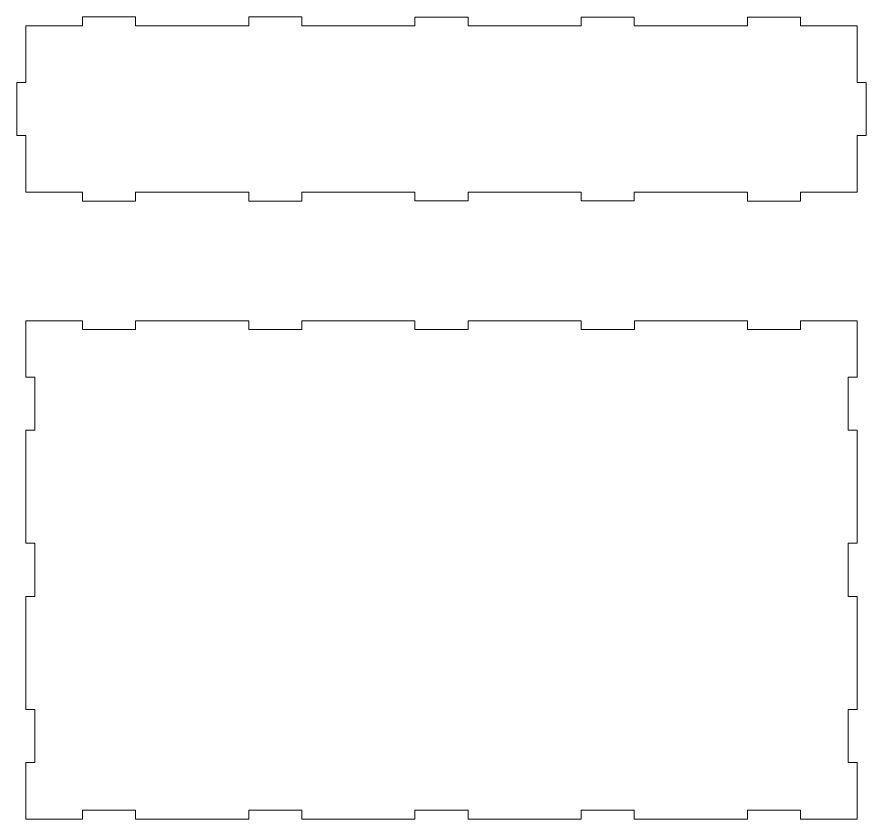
# Model space of a CAD drawing. Header units: millimetres. Extents: x -194 to 181, y 29 to 502.
# Drawn here: x -132.7 to 122.7, y 29.5 to 270.9 of the extents above; entities that cross this region are included whole.
import ezdxf

# ---------------------------------------------------------------- set-up
doc = ezdxf.new("R2010")
doc.units = ezdxf.units.MM
doc.header["$MEASUREMENT"] = 0
doc.layers.add('Layer 1', color=7, linetype='Continuous')

msp = doc.modelspace()

# ---------------------------------------------------------------- linework, layer by layer
at = {"layer": 'Layer 1', "color": 250, "lineweight": 18}
for points, knots in [([(-112.9948, 268.1655), (-112.9948, 268.1655), (-112.9948, 270.8655), (-112.9948, 270.8655), (-112.9948, 270.8655), (-112.9948, 270.8655), (-96.9948, 270.8655), (-96.9948, 270.8655), (-96.9948, 270.8655), (-96.9948, 270.8655), (-96.9948, 268.1655), (-96.9948, 268.1655)], [0, 0, 0, 0, 0.25, 0.25, 0.25, 0.25, 0.5, 0.5, 0.5, 0.5, 1, 1, 1, 1]), ([(-62.9921, 268.1655), (-62.9921, 268.1655), (-62.9921, 270.8655), (-62.9921, 270.8655), (-62.9921, 270.8655), (-62.9921, 270.8655), (-46.9921, 270.8655), (-46.9921, 270.8655), (-46.9921, 270.8655), (-46.9921, 270.8655), (-46.9921, 268.1655), (-46.9921, 268.1655)], [0, 0, 0, 0, 0.25, 0.25, 0.25, 0.25, 0.5, 0.5, 0.5, 0.5, 1, 1, 1, 1]), ([(-12.9894, 268.1655), (-12.9894, 268.1655), (-12.9894, 270.7977), (-12.9894, 270.7977), (-12.9894, 270.7977), (-12.9894, 270.7977), (3.0106, 270.7977), (3.0106, 270.7977), (3.0106, 270.7977), (3.0106, 270.7977), (3.0106, 268.1655), (3.0106, 268.1655)], [0, 0, 0, 0, 0.25, 0.25, 0.25, 0.25, 0.5, 0.5, 0.5, 0.5, 1, 1, 1, 1]), ([(37.0133, 268.1655), (37.0133, 268.1655), (37.0133, 270.8308), (37.0133, 270.8308), (37.0133, 270.8308), (37.0133, 270.8308), (53.0133, 270.8308), (53.0133, 270.8308), (53.0133, 270.8308), (53.0133, 270.8308), (53.0133, 268.1655), (53.0133, 268.1655)], [0, 0, 0, 0, 0.25, 0.25, 0.25, 0.25, 0.5, 0.5, 0.5, 0.5, 1, 1, 1, 1]), ([(87.0268, 268.1655), (87.0268, 268.1655), (87.0268, 270.7655), (87.0268, 270.7655), (87.0268, 270.7655), (87.0268, 270.7655), (103.0268, 270.7655), (103.0268, 270.7655), (103.0268, 270.7655), (103.0268, 270.7655), (103.0268, 268.1655), (103.0268, 268.1655)], [0, 0, 0, 0, 0.25, 0.25, 0.25, 0.25, 0.5, 0.5, 0.5, 0.5, 1, 1, 1, 1]), ([(-112.9948, 268.1655), (-112.9948, 268.1655), (-129.9894, 268.1655), (-129.9894, 268.1655), (-129.9894, 268.1655), (-129.9894, 268.1655), (-129.9894, 251.1655), (-129.9894, 251.1655)], [0, 0, 0, 0, 0.33333333, 0.33333333, 0.33333333, 0.33333333, 1, 1, 1, 1]), ([(120.0106, 251.1654), (120.0106, 251.1654), (120.0106, 268.1655), (120.0106, 268.1655), (120.0106, 268.1655), (120.0106, 268.1655), (103.0268, 268.1655), (103.0268, 268.1655)], [0, 0, 0, 0, 0.33333333, 0.33333333, 0.33333333, 0.33333333, 1, 1, 1, 1]), ([(-129.9894, 235.1655), (-129.9894, 235.1655), (-132.6894, 235.1655), (-132.6894, 235.1655), (-132.6894, 235.1655), (-132.6894, 235.1655), (-132.6894, 251.1655), (-132.6894, 251.1655), (-132.6894, 251.1655), (-132.6894, 251.1655), (-129.9894, 251.1655), (-129.9894, 251.1655)], [0, 0, 0, 0, 0.25, 0.25, 0.25, 0.25, 0.5, 0.5, 0.5, 0.5, 1, 1, 1, 1]), ([(120.0106, 251.1654), (120.0106, 251.1654), (122.7106, 251.1654), (122.7106, 251.1654), (122.7106, 251.1654), (122.7106, 251.1654), (122.7106, 235.1654), (122.7106, 235.1654), (122.7106, 235.1654), (122.7106, 235.1654), (120.0106, 235.1654), (120.0106, 235.1654)], [0, 0, 0, 0, 0.25, 0.25, 0.25, 0.25, 0.5, 0.5, 0.5, 0.5, 1, 1, 1, 1]), ([(-129.9894, 235.1655), (-129.9894, 235.1655), (-129.9894, 218.1655), (-129.9894, 218.1655), (-129.9894, 218.1655), (-129.9894, 218.1655), (-112.9948, 218.1655), (-112.9948, 218.1655)], [0, 0, 0, 0, 0.33333333, 0.33333333, 0.33333333, 0.33333333, 1, 1, 1, 1]), ([(103.0268, 218.1655), (103.0268, 218.1655), (120.0106, 218.1655), (120.0106, 218.1655), (120.0106, 218.1655), (120.0106, 218.1655), (120.0106, 235.1654), (120.0106, 235.1654)], [0, 0, 0, 0, 0.33333333, 0.33333333, 0.33333333, 0.33333333, 1, 1, 1, 1]), ([(-96.9948, 218.1655), (-96.9948, 218.1655), (-96.9948, 215.4655), (-96.9948, 215.4655), (-96.9948, 215.4655), (-96.9948, 215.4655), (-112.9948, 215.4655), (-112.9948, 215.4655), (-112.9948, 215.4655), (-112.9948, 215.4655), (-112.9948, 218.1655), (-112.9948, 218.1655)], [0, 0, 0, 0, 0.25, 0.25, 0.25, 0.25, 0.5, 0.5, 0.5, 0.5, 1, 1, 1, 1]), ([(-46.9921, 218.1655), (-46.9921, 218.1655), (-46.9921, 215.4655), (-46.9921, 215.4655), (-46.9921, 215.4655), (-46.9921, 215.4655), (-62.9921, 215.4655), (-62.9921, 215.4655), (-62.9921, 215.4655), (-62.9921, 215.4655), (-62.9921, 218.1655), (-62.9921, 218.1655)], [0, 0, 0, 0, 0.25, 0.25, 0.25, 0.25, 0.5, 0.5, 0.5, 0.5, 1, 1, 1, 1]), ([(3.0106, 218.1655), (3.0106, 218.1655), (3.0106, 215.5308), (3.0106, 215.5308), (3.0106, 215.5308), (3.0106, 215.5308), (-12.9894, 215.5308), (-12.9894, 215.5308), (-12.9894, 215.5308), (-12.9894, 215.5308), (-12.9894, 218.1655), (-12.9894, 218.1655)], [0, 0, 0, 0, 0.25, 0.25, 0.25, 0.25, 0.5, 0.5, 0.5, 0.5, 1, 1, 1, 1]), ([(53.0133, 218.1655), (53.0133, 218.1655), (53.0133, 215.5308), (53.0133, 215.5308), (53.0133, 215.5308), (53.0133, 215.5308), (37.0133, 215.5308), (37.0133, 215.5308), (37.0133, 215.5308), (37.0133, 215.5308), (37.0133, 218.1655), (37.0133, 218.1655)], [0, 0, 0, 0, 0.25, 0.25, 0.25, 0.25, 0.5, 0.5, 0.5, 0.5, 1, 1, 1, 1]), ([(103.0268, 218.1655), (103.0268, 218.1655), (103.0268, 215.4655), (103.0268, 215.4655), (103.0268, 215.4655), (103.0268, 215.4655), (87.0268, 215.4655), (87.0268, 215.4655), (87.0268, 215.4655), (87.0268, 215.4655), (87.0268, 218.1655), (87.0268, 218.1655)], [0, 0, 0, 0, 0.25, 0.25, 0.25, 0.25, 0.5, 0.5, 0.5, 0.5, 1, 1, 1, 1]), ([(-129.984, 162.4597), (-129.984, 162.4597), (-129.984, 179.457), (-129.984, 179.457), (-129.984, 179.457), (-129.984, 179.457), (-112.9894, 179.457), (-112.9894, 179.457)], [0, 0, 0, 0, 0.33333333, 0.33333333, 0.33333333, 0.33333333, 1, 1, 1, 1]), ([(-96.9894, 179.457), (-96.9894, 179.457), (-96.9894, 176.757), (-96.9894, 176.757), (-96.9894, 176.757), (-96.9894, 176.757), (-112.9894, 176.757), (-112.9894, 176.757), (-112.9894, 176.757), (-112.9894, 176.757), (-112.9894, 179.457), (-112.9894, 179.457)], [0, 0, 0, 0, 0.25, 0.25, 0.25, 0.25, 0.5, 0.5, 0.5, 0.5, 1, 1, 1, 1]), ([(-46.9867, 179.457), (-46.9867, 179.457), (-46.9867, 176.757), (-46.9867, 176.757), (-46.9867, 176.757), (-46.9867, 176.757), (-62.9867, 176.757), (-62.9867, 176.757), (-62.9867, 176.757), (-62.9867, 176.757), (-62.9867, 179.457), (-62.9867, 179.457)], [0, 0, 0, 0, 0.25, 0.25, 0.25, 0.25, 0.5, 0.5, 0.5, 0.5, 1, 1, 1, 1]), ([(3.016, 179.457), (3.016, 179.457), (3.016, 176.8223), (3.016, 176.8223), (3.016, 176.8223), (3.016, 176.8223), (-12.984, 176.8223), (-12.984, 176.8223), (-12.984, 176.8223), (-12.984, 176.8223), (-12.984, 179.457), (-12.984, 179.457)], [0, 0, 0, 0, 0.25, 0.25, 0.25, 0.25, 0.5, 0.5, 0.5, 0.5, 1, 1, 1, 1]), ([(53.0187, 179.457), (53.0187, 179.457), (53.0187, 176.8223), (53.0187, 176.8223), (53.0187, 176.8223), (53.0187, 176.8223), (37.0187, 176.8223), (37.0187, 176.8223), (37.0187, 176.8223), (37.0187, 176.8223), (37.0187, 179.457), (37.0187, 179.457)], [0, 0, 0, 0, 0.25, 0.25, 0.25, 0.25, 0.5, 0.5, 0.5, 0.5, 1, 1, 1, 1]), ([(103.0322, 179.457), (103.0322, 179.457), (103.0322, 176.757), (103.0322, 176.757), (103.0322, 176.757), (103.0322, 176.757), (87.0322, 176.757), (87.0322, 176.757), (87.0322, 176.757), (87.0322, 176.757), (87.0322, 179.457), (87.0322, 179.457)], [0, 0, 0, 0, 0.25, 0.25, 0.25, 0.25, 0.5, 0.5, 0.5, 0.5, 1, 1, 1, 1]), ([(103.0268, 179.457), (103.0268, 179.457), (120.016, 179.457), (120.016, 179.457), (120.016, 179.457), (120.016, 179.457), (120.016, 162.4597), (120.016, 162.4597)], [0, 0, 0, 0, 0.33333333, 0.33333333, 0.33333333, 0.33333333, 1, 1, 1, 1]), ([(-129.9961, 162.4597), (-129.9961, 162.4597), (-127.3614, 162.4597), (-127.3614, 162.4597), (-127.3614, 162.4597), (-127.3614, 162.4597), (-127.3614, 146.4597), (-127.3614, 146.4597), (-127.3614, 146.4597), (-127.3614, 146.4597), (-129.9961, 146.4597), (-129.9961, 146.4597)], [0, 0, 0, 0, 0.25, 0.25, 0.25, 0.25, 0.5, 0.5, 0.5, 0.5, 1, 1, 1, 1]), ([(120.016, 162.4597), (120.016, 162.4597), (117.3813, 162.4597), (117.3813, 162.4597), (117.3813, 162.4597), (117.3813, 162.4597), (117.3813, 146.4597), (117.3813, 146.4597), (117.3813, 146.4597), (117.3813, 146.4597), (120.016, 146.4597), (120.016, 146.4597)], [0, 0, 0, 0, 0.25, 0.25, 0.25, 0.25, 0.5, 0.5, 0.5, 0.5, 1, 1, 1, 1]), ([(-129.9961, 112.457), (-129.9961, 112.457), (-127.3614, 112.457), (-127.3614, 112.457), (-127.3614, 112.457), (-127.3614, 112.457), (-127.3614, 96.457), (-127.3614, 96.457), (-127.3614, 96.457), (-127.3614, 96.457), (-129.9961, 96.457), (-129.9961, 96.457)], [0, 0, 0, 0, 0.25, 0.25, 0.25, 0.25, 0.5, 0.5, 0.5, 0.5, 1, 1, 1, 1]), ([(120.016, 112.457), (120.016, 112.457), (117.3813, 112.457), (117.3813, 112.457), (117.3813, 112.457), (117.3813, 112.457), (117.3813, 96.457), (117.3813, 96.457), (117.3813, 96.457), (117.3813, 96.457), (120.016, 96.457), (120.016, 96.457)], [0, 0, 0, 0, 0.25, 0.25, 0.25, 0.25, 0.5, 0.5, 0.5, 0.5, 1, 1, 1, 1]), ([(-129.9961, 62.4543), (-129.9961, 62.4543), (-127.2961, 62.4543), (-127.2961, 62.4543), (-127.2961, 62.4543), (-127.2961, 62.4543), (-127.2961, 46.4543), (-127.2961, 46.4543), (-127.2961, 46.4543), (-127.2961, 46.4543), (-129.9961, 46.4543), (-129.9961, 46.4543)], [0, 0, 0, 0, 0.25, 0.25, 0.25, 0.25, 0.5, 0.5, 0.5, 0.5, 1, 1, 1, 1]), ([(120.016, 62.4543), (120.016, 62.4543), (117.316, 62.4543), (117.316, 62.4543), (117.316, 62.4543), (117.316, 62.4543), (117.316, 46.4543), (117.316, 46.4543), (117.316, 46.4543), (117.316, 46.4543), (120.016, 46.4543), (120.016, 46.4543)], [0, 0, 0, 0, 0.25, 0.25, 0.25, 0.25, 0.5, 0.5, 0.5, 0.5, 1, 1, 1, 1]), ([(-112.9948, 29.457), (-112.9948, 29.457), (-129.984, 29.457), (-129.984, 29.457), (-129.984, 29.457), (-129.984, 29.457), (-129.984, 46.4543), (-129.984, 46.4543)], [0, 0, 0, 0, 0.33333333, 0.33333333, 0.33333333, 0.33333333, 1, 1, 1, 1]), ([(120.016, 46.4543), (120.016, 46.4543), (120.016, 29.457), (120.016, 29.457), (120.016, 29.457), (120.016, 29.457), (103.0268, 29.457), (103.0268, 29.457)], [0, 0, 0, 0, 0.33333333, 0.33333333, 0.33333333, 0.33333333, 1, 1, 1, 1]), ([(-96.9948, 29.457), (-96.9948, 29.457), (-96.9948, 32.157), (-96.9948, 32.157), (-96.9948, 32.157), (-96.9948, 32.157), (-112.9948, 32.157), (-112.9948, 32.157), (-112.9948, 32.157), (-112.9948, 32.157), (-112.9948, 29.457), (-112.9948, 29.457)], [0, 0, 0, 0, 0.25, 0.25, 0.25, 0.25, 0.5, 0.5, 0.5, 0.5, 1, 1, 1, 1]), ([(-46.9921, 29.457), (-46.9921, 29.457), (-46.9921, 32.157), (-46.9921, 32.157), (-46.9921, 32.157), (-46.9921, 32.157), (-62.9921, 32.157), (-62.9921, 32.157), (-62.9921, 32.157), (-62.9921, 32.157), (-62.9921, 29.457), (-62.9921, 29.457)], [0, 0, 0, 0, 0.25, 0.25, 0.25, 0.25, 0.5, 0.5, 0.5, 0.5, 1, 1, 1, 1]), ([(3.0106, 29.457), (3.0106, 29.457), (3.0106, 32.0917), (3.0106, 32.0917), (3.0106, 32.0917), (3.0106, 32.0917), (-12.9894, 32.0917), (-12.9894, 32.0917), (-12.9894, 32.0917), (-12.9894, 32.0917), (-12.9894, 29.457), (-12.9894, 29.457)], [0, 0, 0, 0, 0.25, 0.25, 0.25, 0.25, 0.5, 0.5, 0.5, 0.5, 1, 1, 1, 1]), ([(53.0133, 29.457), (53.0133, 29.457), (53.0133, 32.0917), (53.0133, 32.0917), (53.0133, 32.0917), (53.0133, 32.0917), (37.0133, 32.0917), (37.0133, 32.0917), (37.0133, 32.0917), (37.0133, 32.0917), (37.0133, 29.457), (37.0133, 29.457)], [0, 0, 0, 0, 0.25, 0.25, 0.25, 0.25, 0.5, 0.5, 0.5, 0.5, 1, 1, 1, 1]), ([(103.0268, 29.457), (103.0268, 29.457), (103.0268, 32.157), (103.0268, 32.157), (103.0268, 32.157), (103.0268, 32.157), (87.0268, 32.157), (87.0268, 32.157), (87.0268, 32.157), (87.0268, 32.157), (87.0268, 29.457), (87.0268, 29.457)], [0, 0, 0, 0, 0.25, 0.25, 0.25, 0.25, 0.5, 0.5, 0.5, 0.5, 1, 1, 1, 1])]:
    msp.add_open_spline(points, degree=3, knots=knots, dxfattribs=at)
for points in [[(-62.9921, 268.1655), (-62.9921, 268.1655), (-96.9948, 268.1655), (-96.9948, 268.1655)], [(-12.9894, 268.1655), (-12.9894, 268.1655), (-46.9921, 268.1655), (-46.9921, 268.1655)], [(37.0133, 268.1655), (37.0133, 268.1655), (3.0106, 268.1655), (3.0106, 268.1655)], [(87.0268, 268.1655), (87.0268, 268.1655), (53.0133, 268.1655), (53.0133, 268.1655)], [(-96.9948, 218.1655), (-96.9948, 218.1655), (-62.9921, 218.1655), (-62.9921, 218.1655)], [(-46.9921, 218.1655), (-46.9921, 218.1655), (-12.9894, 218.1655), (-12.9894, 218.1655)], [(3.0106, 218.1655), (3.0106, 218.1655), (37.0133, 218.1655), (37.0133, 218.1655)], [(53.0133, 218.1655), (53.0133, 218.1655), (87.0268, 218.1655), (87.0268, 218.1655)], [(-96.9894, 179.457), (-96.9894, 179.457), (-62.9867, 179.457), (-62.9867, 179.457)], [(-46.9867, 179.457), (-46.9867, 179.457), (-12.984, 179.457), (-12.984, 179.457)], [(3.016, 179.457), (3.016, 179.457), (37.0187, 179.457), (37.0187, 179.457)], [(53.0187, 179.457), (53.0187, 179.457), (87.0322, 179.457), (87.0322, 179.457)], [(-129.984, 112.457), (-129.984, 112.457), (-129.984, 146.4597), (-129.984, 146.4597)], [(120.016, 146.4597), (120.016, 146.4597), (120.016, 112.457), (120.016, 112.457)], [(-129.984, 62.4543), (-129.984, 62.4543), (-129.984, 96.457), (-129.984, 96.457)], [(120.016, 96.457), (120.016, 96.457), (120.016, 62.4543), (120.016, 62.4543)], [(-62.9921, 29.457), (-62.9921, 29.457), (-96.9948, 29.457), (-96.9948, 29.457)], [(-12.9894, 29.457), (-12.9894, 29.457), (-46.9921, 29.457), (-46.9921, 29.457)], [(37.0133, 29.457), (37.0133, 29.457), (3.0106, 29.457), (3.0106, 29.457)], [(87.0268, 29.457), (87.0268, 29.457), (53.0133, 29.457), (53.0133, 29.457)]]:
    msp.add_open_spline(points, degree=3, dxfattribs=at)

doc.saveas('drawing.dxf')
